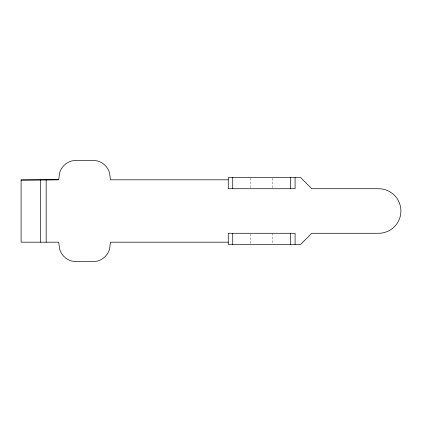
<?xml version="1.0" encoding="UTF-8"?>
<svg xmlns="http://www.w3.org/2000/svg" width="422" height="422" viewBox="0 0 422 422"><rect width="100%" height="100%" fill="white"/><g stroke="black" fill="none" stroke-linecap="round" stroke-linejoin="round"><path stroke-width="0.32" stroke-dasharray="2.11 1.58" d="M272.812 178.242L272.812 188.724M272.812 233.276L272.812 243.758M250.541 178.242L250.541 188.724M250.541 233.93L250.541 243.758"/><path stroke-width="0.63" d="M228.265 242.186L110.474 242.186L109.593 248.874A17.244 17.244 0 0 1 97.403 261.07L92.793 261.677L76.377 261.677L71.772 261.07A17.244 17.244 0 0 1 59.576 248.874L58.695 242.186L21.1 242.186L21.1 180.009L58.7 179.767L59.576 173.125A17.244 17.244 0 0 1 71.772 160.93L76.377 160.323L92.793 160.323L97.403 160.93A17.244 17.244 0 0 1 109.593 173.125L110.474 179.814L228.265 179.814M21.1 180.009L58.7 179.767M295.089 177.588L295.089 188.724L228.265 188.724L228.265 177.588L300.659 177.588L311.8 188.724L378.624 188.724A22.276 22.276 0 0 1 400.9 211A22.276 22.276 0 0 1 378.624 233.276L311.8 233.276L300.659 244.412L228.265 244.412L228.265 233.276L295.089 233.276L295.089 244.412M290.616 177.588L290.616 188.724M290.616 233.276L290.616 244.412M232.738 177.588L232.738 188.724M232.738 233.276L232.738 244.412M46.162 180.009L46.162 242.186M40.591 180.009L40.591 242.186"/></g></svg>
